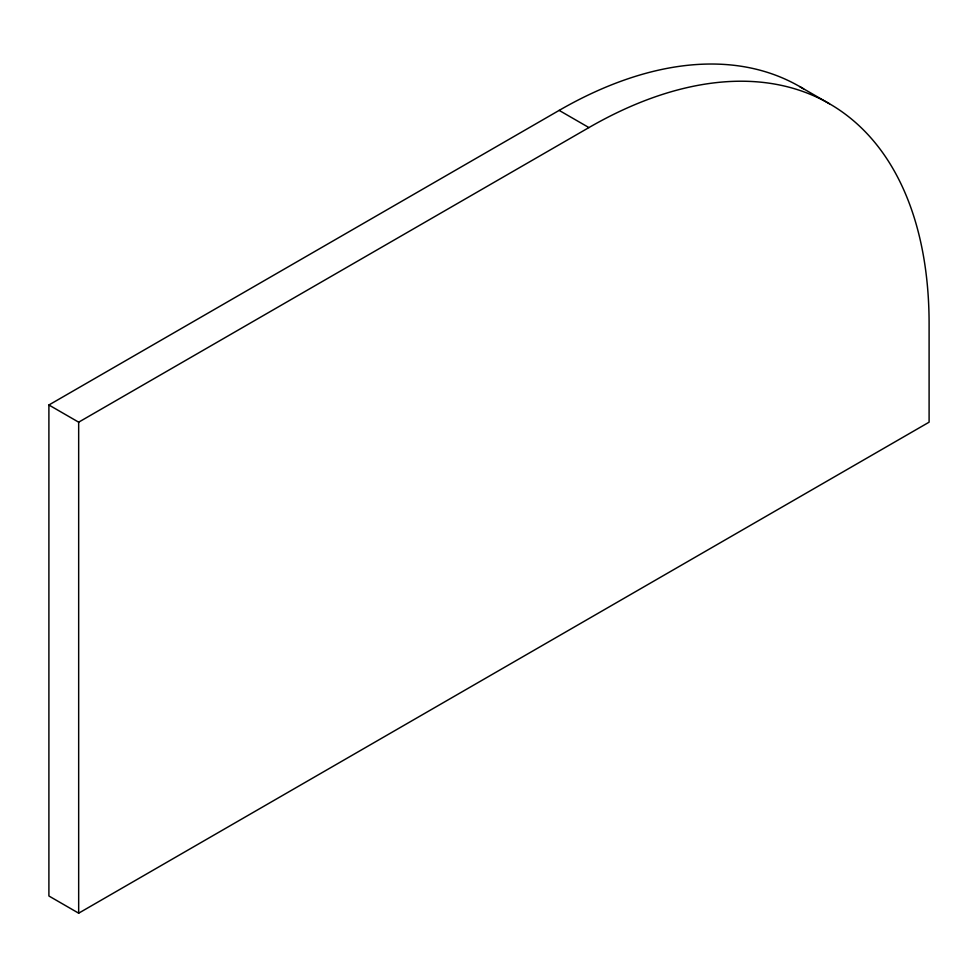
<?xml version="1.0" encoding="UTF-8"?>
<svg xmlns="http://www.w3.org/2000/svg" width="978" height="978" viewBox="0 0 978 978"><rect width="100%" height="100%" fill="white"/><g stroke="black" fill="none" stroke-linecap="round" stroke-linejoin="round"><path stroke-width="1.47" d="M559.159 110.392L588.927 127.58A481.078 277.752 -60 0 1 929.1 323.987L929.1 422.178L78.668 913.183L48.9 895.995L48.9 404.99L559.159 110.392A481.078 277.752 -60 0 1 803.598 88.888M48.9 404.99L78.668 422.178L588.927 127.58M799.698 86.565L829.466 103.754M78.668 422.178L78.668 913.183"/></g></svg>
